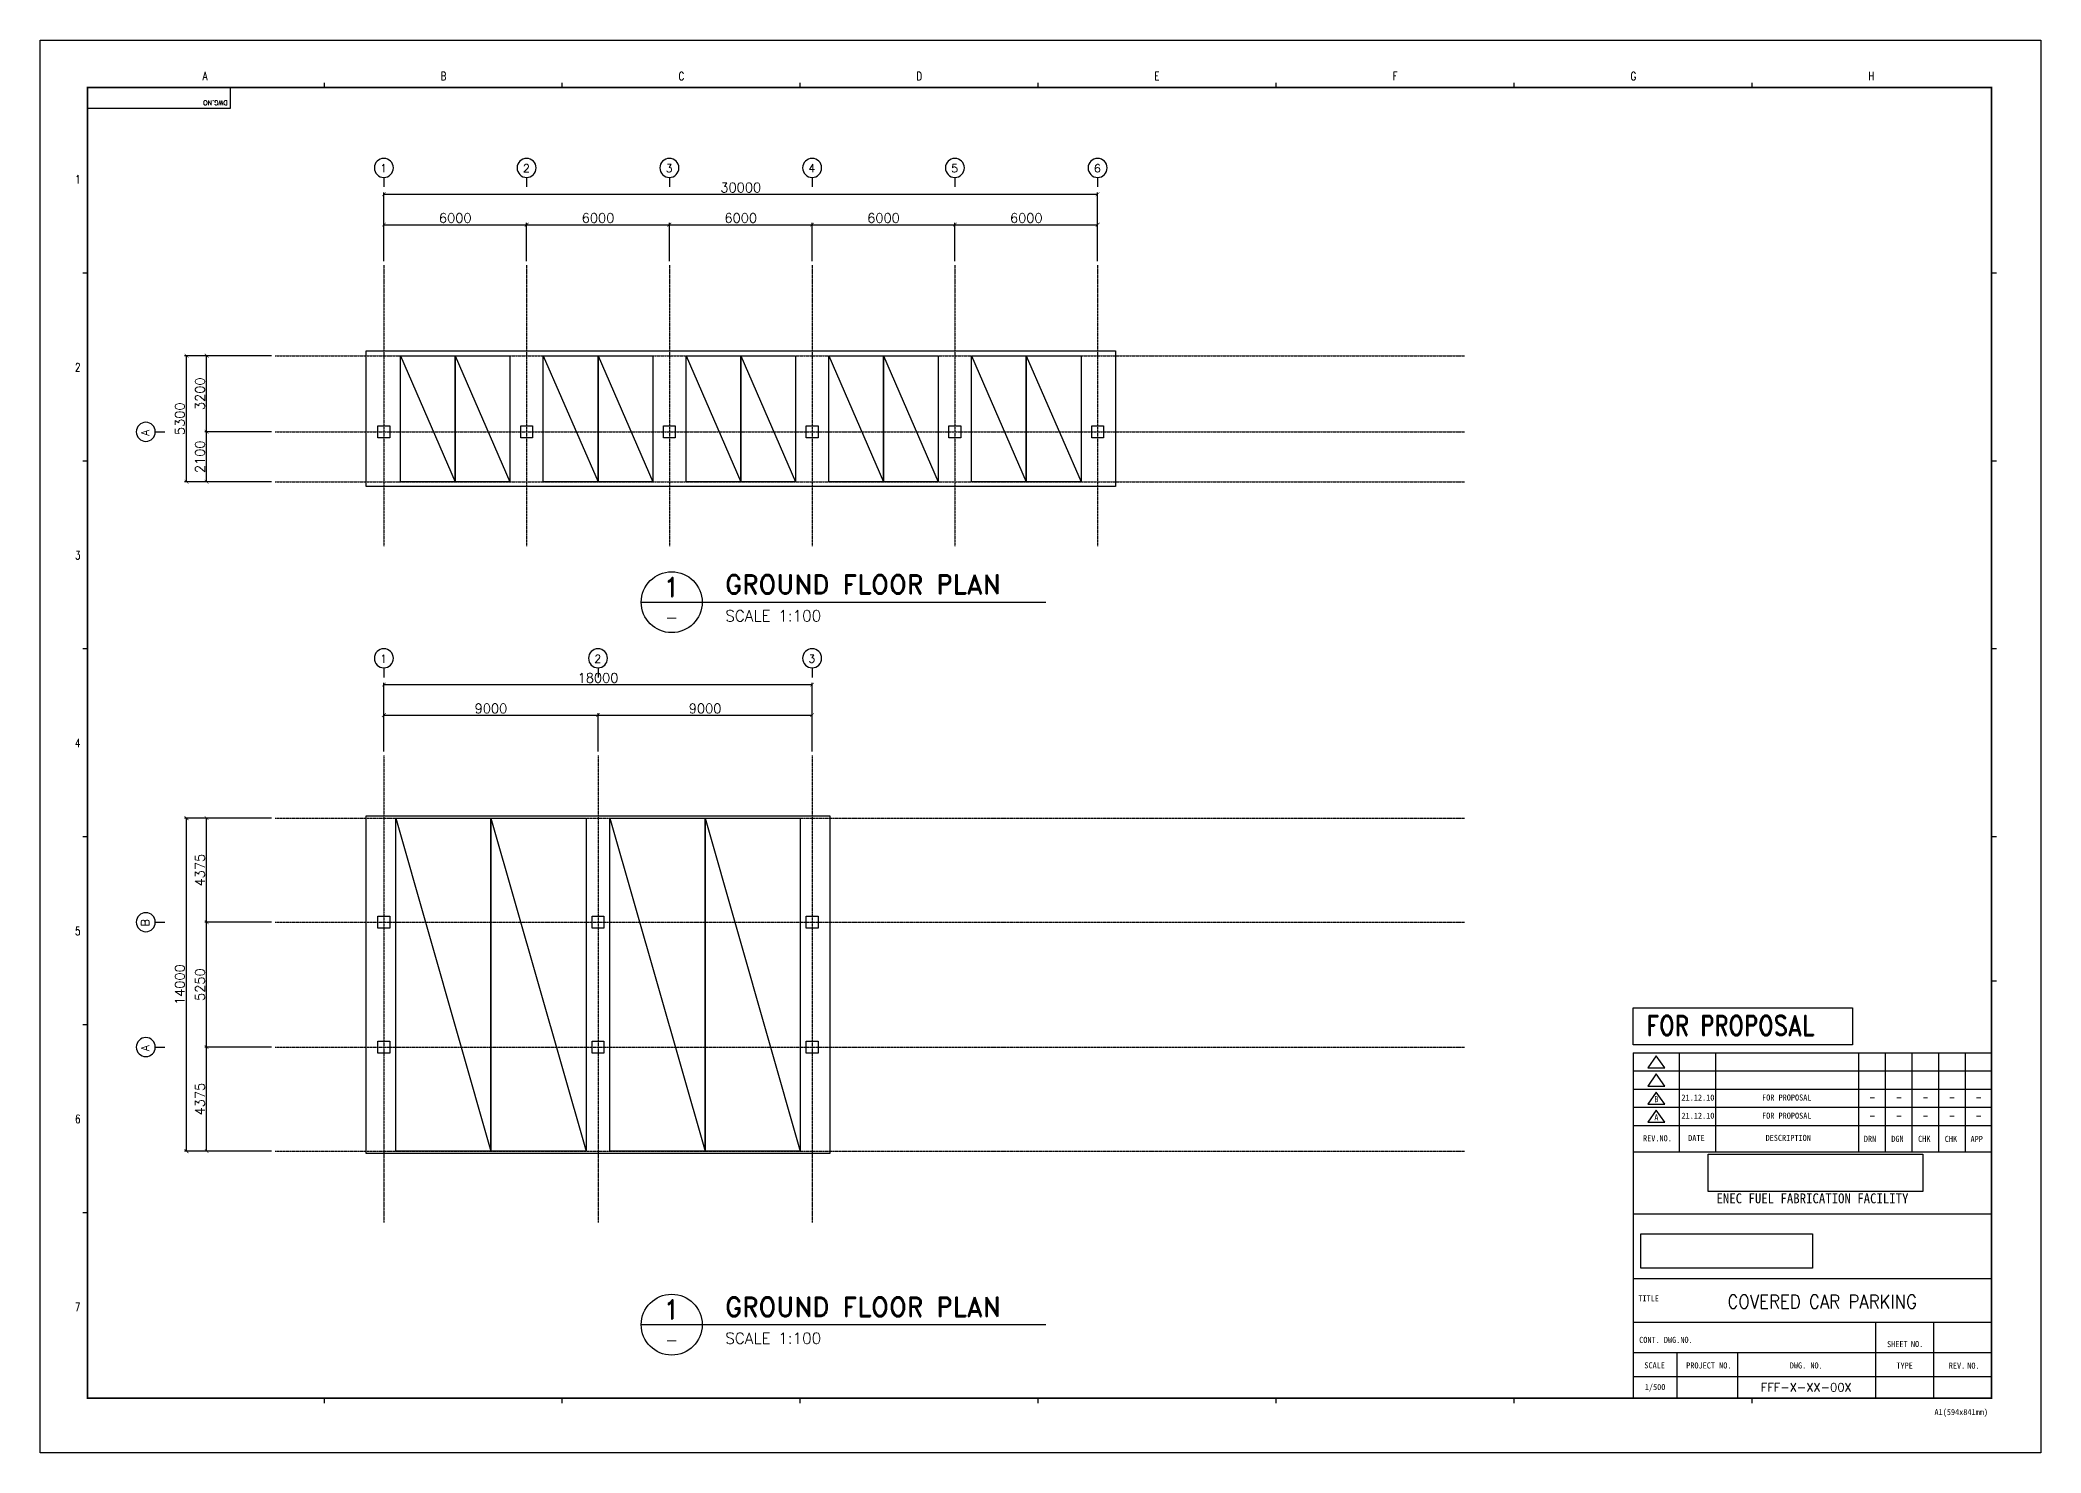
# Model space of a CAD drawing. Header units: millimetres. Extents: x -232466 to 860779, y -177975 to 311634.
# Drawn here: x -232466 to -148366, y -21543 to 37857 of the extents above; entities that cross this region are included whole.
import ezdxf
from ezdxf.enums import TextEntityAlignment as Align

# ---------------------------------------------------------------- set-up
doc = ezdxf.new("R2010")
doc.units = ezdxf.units.MM
doc.header["$XCLIPFRAME"] = 2
doc.linetypes.add('AXES', pattern=[50.8, 31.75, -6.35, 6.35, -6.35])
doc.linetypes.add('CENTER', pattern=[2, 1.25, -0.25, 0.25, -0.25])
doc.layers.add('0 외형선', color=3, linetype='Continuous', lineweight=25)
doc.layers.add('TEXT', color=7, linetype='Continuous', lineweight=15)
for name, color, linetype in [('Center Line', 1, 'CENTER'), ('COL', 2, 'Continuous'), ('dim', 7, 'Continuous'), ('SYM', 7, 'Continuous'), ('TEXT1', 7, 'Continuous'), ('TITLEBOX', 7, 'Continuous'), ('TXT', 2, 'Continuous')]:
    doc.layers.add(name, color=color, linetype=linetype)
doc.styles.add('RD20', font='ROMAND.SHX', dxfattribs={"width": 0.8, "height": 2})
doc.styles.add('RD6', font='ROMAND.shx', dxfattribs={"width": 0.83, "height": 6})
doc.styles.add('ROMAND', font='romand')
doc.styles.add('RomanS', font='romans.shx')
doc.styles.add('TBOX', font='romans.shx')
doc.styles.add('돋움체', font='')
doc.styles.get('돋움체').set_extended_font_data('DotumChe')
doc.dimstyles.new('HYUNDAI', dxfattribs={"dimscale": 120, "dimtxt": 3, "dimasz": 3, "dimexe": 1, "dimexo": 2, "dimgap": 1, "dimtad": 1, "dimdec": 0, "dimdsep": 46, "dimtxsty": 'RomanS', "dimcen": 0, "dimclrd": 256, "dimclre": 256, "dimclrt": 3, "dimadec": 0, "dimazin": 0, "dimtfac": 1, "dimtdec": 0, "dimtix": 1, "dimtmove": 2, "dimatfit": 3, "dimfxl": 1, "dimtvp": 1, "dimtolj": 1, "dimarcsym": 0})
picture_1 = doc.add_image_def('image1', size_in_pixel=(850, 283))
picture_2 = doc.add_image_def('image2.jpg', size_in_pixel=(500, 87))

# ---------------------------------------------------------------- blocks, each defined once
blk = doc.blocks.new('_ArchTick')
at = {"color": 0, "linetype": 'ByBlock', "const_width": 0.15}
blk.add_lwpolyline([(-0.5, -0.5), (0.5, 0.5)], dxfattribs=at)
blk = doc.blocks.new('*D212')
at = {"layer": 'Defpoints', "color": 0}
for p in [(-226308, 24586), (-222583, 24586), (-222583, 19286)]:
    blk.add_point(p, dxfattribs=at)
at = {"layer": 'dim', "lineweight": -2}
for p, q in [((-222743, 24586), (-226388, 24586)), ((-226308, 19286), (-226308, 24586)), ((-222743, 19286), (-226388, 19286))]:
    blk.add_line(p, q, dxfattribs=at)
at = {"layer": 'dim', "lineweight": -2, "xscale": 160, "yscale": 160, "zscale": 160}
for p, rotation in [((-226308, 24586), 90), ((-226308, 19286), 270)]:
    blk.add_blockref('_ArchTick', p, dxfattribs=dict(at, rotation=rotation))
at = {"layer": 'dim', "color": 0, "insert": (-226588, 21936), "char_height": 400, "attachment_point": 5, "rotation": 90, "style": 'RomanS', "bg_fill": 3, "box_fill_scale": 1.1, "bg_fill_color": 257, "bg_fill_transparency": 0}
blk.add_mtext('\\A1;5300', dxfattribs=at)
blk = doc.blocks.new('*D213')
at = {"layer": 'Defpoints', "color": 0}
for p in [(-225463, 24586), (-222583, 24586), (-222583, 21386)]:
    blk.add_point(p, dxfattribs=at)
at = {"layer": 'dim', "lineweight": -2}
for p, q in [((-222743, 24586), (-225543, 24586)), ((-225463, 21386), (-225463, 24586)), ((-222743, 21386), (-225543, 21386))]:
    blk.add_line(p, q, dxfattribs=at)
at = {"layer": 'dim', "lineweight": -2, "xscale": 160, "yscale": 160, "zscale": 160}
for p, rotation in [((-225463, 24586), 90), ((-225463, 21386), 270)]:
    blk.add_blockref('_ArchTick', p, dxfattribs=dict(at, rotation=rotation))
at = {"layer": 'dim', "color": 0, "insert": (-225743, 22986), "char_height": 400, "attachment_point": 5, "rotation": 90, "style": 'RomanS', "bg_fill": 3, "box_fill_scale": 1.1, "bg_fill_color": 257, "bg_fill_transparency": 0}
blk.add_mtext('\\A1;3200', dxfattribs=at)
blk = doc.blocks.new('*D214')
at = {"layer": 'Defpoints', "color": 0}
for p in [(-212014, 30094), (-218014, 28395), (-212014, 28395)]:
    blk.add_point(p, dxfattribs=at)
at = {"layer": 'dim', "lineweight": -2}
for p, q in [((-218014, 28555), (-218014, 30174)), ((-218014, 30094), (-212014, 30094)), ((-212014, 28555), (-212014, 30174))]:
    blk.add_line(p, q, dxfattribs=at)
at = {"layer": 'dim', "lineweight": -2, "xscale": 160, "yscale": 160, "zscale": 160, "rotation": 180}
blk.add_blockref('_ArchTick', (-218014, 30094), dxfattribs=at)
at = {"layer": 'dim', "lineweight": -2, "xscale": 160, "yscale": 160, "zscale": 160}
blk.add_blockref('_ArchTick', (-212014, 30094), dxfattribs=at)
at = {"layer": 'dim', "color": 0, "insert": (-215014, 30374), "char_height": 400, "attachment_point": 5, "style": 'RomanS', "bg_fill": 3, "box_fill_scale": 1.1, "bg_fill_color": 257, "bg_fill_transparency": 0}
blk.add_mtext('\\A1;6000', dxfattribs=at)
blk = doc.blocks.new('주열')
at = {"layer": 'SYM'}
blk.add_line((0, 600), (0, 0), dxfattribs=at)
blk.add_circle((0, 1200), 600, dxfattribs=at)
blk = doc.blocks.new('*D215')
at = {"layer": 'Defpoints', "color": 0}
for p in [(-188014, 31373), (-218014, 28395), (-188014, 28395)]:
    blk.add_point(p, dxfattribs=at)
at = {"layer": 'dim', "lineweight": -2}
for p, q in [((-218014, 28555), (-218014, 31453)), ((-218014, 31373), (-188014, 31373)), ((-188014, 28555), (-188014, 31453))]:
    blk.add_line(p, q, dxfattribs=at)
at = {"layer": 'dim', "lineweight": -2, "xscale": 160, "yscale": 160, "zscale": 160, "rotation": 180}
blk.add_blockref('_ArchTick', (-218014, 31373), dxfattribs=at)
at = {"layer": 'dim', "lineweight": -2, "xscale": 160, "yscale": 160, "zscale": 160}
blk.add_blockref('_ArchTick', (-188014, 31373), dxfattribs=at)
at = {"layer": 'dim', "color": 0, "insert": (-203014, 31653), "char_height": 400, "attachment_point": 5, "style": 'RomanS', "bg_fill": 3, "box_fill_scale": 1.1, "bg_fill_color": 257, "bg_fill_transparency": 0}
blk.add_mtext('\\A1;30000', dxfattribs=at)
blk = doc.blocks.new('*D216')
at = {"layer": 'Defpoints', "color": 0}
for p in [(-222583, 21386), (-222583, 19286)]:
    blk.add_point(p, dxfattribs=at)
at = {"layer": 'dim', "lineweight": -2}
for p, q in [((-222743, 21386), (-225543, 21386)), ((-225463, 19286), (-225463, 21386)), ((-222743, 19286), (-225543, 19286))]:
    blk.add_line(p, q, dxfattribs=at)
at = {"layer": 'dim', "lineweight": -2, "xscale": 160, "yscale": 160, "zscale": 160}
for p, rotation in [((-225463, 21386), 90), ((-225463, 19286), 270)]:
    blk.add_blockref('_ArchTick', p, dxfattribs=dict(at, rotation=rotation))
at = {"layer": 'dim', "color": 0, "insert": (-225743, 20336), "char_height": 400, "attachment_point": 5, "rotation": 90, "style": 'RomanS', "bg_fill": 3, "box_fill_scale": 1.1, "bg_fill_color": 257, "bg_fill_transparency": 0}
blk.add_mtext('\\A1;2100', dxfattribs=at)
at = {"layer": 'Defpoints', "color": 0}
blk.add_point((-225463, 21386), dxfattribs=at)
blk = doc.blocks.new('*D217')
at = {"layer": 'Defpoints', "color": 0}
for p in [(-206014, 30094), (-212014, 28395), (-206014, 28395)]:
    blk.add_point(p, dxfattribs=at)
at = {"layer": 'dim', "lineweight": -2}
for p, q in [((-212014, 28555), (-212014, 30174)), ((-212014, 30094), (-206014, 30094)), ((-206014, 28555), (-206014, 30174))]:
    blk.add_line(p, q, dxfattribs=at)
at = {"layer": 'dim', "lineweight": -2, "xscale": 160, "yscale": 160, "zscale": 160, "rotation": 180}
blk.add_blockref('_ArchTick', (-212014, 30094), dxfattribs=at)
at = {"layer": 'dim', "lineweight": -2, "xscale": 160, "yscale": 160, "zscale": 160}
blk.add_blockref('_ArchTick', (-206014, 30094), dxfattribs=at)
at = {"layer": 'dim', "color": 0, "insert": (-209014, 30374), "char_height": 400, "attachment_point": 5, "style": 'RomanS', "bg_fill": 3, "box_fill_scale": 1.1, "bg_fill_color": 257, "bg_fill_transparency": 0}
blk.add_mtext('\\A1;6000', dxfattribs=at)
blk = doc.blocks.new('*D218')
at = {"layer": 'Defpoints', "color": 0}
for p in [(-200014, 30094), (-206014, 28395), (-200014, 28395)]:
    blk.add_point(p, dxfattribs=at)
at = {"layer": 'dim', "lineweight": -2}
for p, q in [((-206014, 28555), (-206014, 30174)), ((-206014, 30094), (-200014, 30094)), ((-200014, 28555), (-200014, 30174))]:
    blk.add_line(p, q, dxfattribs=at)
at = {"layer": 'dim', "lineweight": -2, "xscale": 160, "yscale": 160, "zscale": 160, "rotation": 180}
blk.add_blockref('_ArchTick', (-206014, 30094), dxfattribs=at)
at = {"layer": 'dim', "lineweight": -2, "xscale": 160, "yscale": 160, "zscale": 160}
blk.add_blockref('_ArchTick', (-200014, 30094), dxfattribs=at)
at = {"layer": 'dim', "color": 0, "insert": (-203014, 30374), "char_height": 400, "attachment_point": 5, "style": 'RomanS', "bg_fill": 3, "box_fill_scale": 1.1, "bg_fill_color": 257, "bg_fill_transparency": 0}
blk.add_mtext('\\A1;6000', dxfattribs=at)
blk = doc.blocks.new('*D219')
at = {"layer": 'Defpoints', "color": 0}
for p in [(-194014, 30094), (-200014, 28395), (-194014, 28395)]:
    blk.add_point(p, dxfattribs=at)
at = {"layer": 'dim', "lineweight": -2}
for p, q in [((-200014, 28555), (-200014, 30174)), ((-200014, 30094), (-194014, 30094)), ((-194014, 28555), (-194014, 30174))]:
    blk.add_line(p, q, dxfattribs=at)
at = {"layer": 'dim', "lineweight": -2, "xscale": 160, "yscale": 160, "zscale": 160, "rotation": 180}
blk.add_blockref('_ArchTick', (-200014, 30094), dxfattribs=at)
at = {"layer": 'dim', "lineweight": -2, "xscale": 160, "yscale": 160, "zscale": 160}
blk.add_blockref('_ArchTick', (-194014, 30094), dxfattribs=at)
at = {"layer": 'dim', "color": 0, "insert": (-197014, 30374), "char_height": 400, "attachment_point": 5, "style": 'RomanS', "bg_fill": 3, "box_fill_scale": 1.1, "bg_fill_color": 257, "bg_fill_transparency": 0}
blk.add_mtext('\\A1;6000', dxfattribs=at)
blk = doc.blocks.new('*D220')
at = {"layer": 'Defpoints', "color": 0}
for p in [(-188014, 30094), (-194014, 28395), (-188014, 28395)]:
    blk.add_point(p, dxfattribs=at)
at = {"layer": 'dim', "lineweight": -2}
for p, q in [((-194014, 28555), (-194014, 30174)), ((-194014, 30094), (-188014, 30094)), ((-188014, 28555), (-188014, 30174))]:
    blk.add_line(p, q, dxfattribs=at)
at = {"layer": 'dim', "lineweight": -2, "xscale": 160, "yscale": 160, "zscale": 160, "rotation": 180}
blk.add_blockref('_ArchTick', (-194014, 30094), dxfattribs=at)
at = {"layer": 'dim', "lineweight": -2, "xscale": 160, "yscale": 160, "zscale": 160}
blk.add_blockref('_ArchTick', (-188014, 30094), dxfattribs=at)
at = {"layer": 'dim', "color": 0, "insert": (-191014, 30374), "char_height": 400, "attachment_point": 5, "style": 'RomanS', "bg_fill": 3, "box_fill_scale": 1.1, "bg_fill_color": 257, "bg_fill_transparency": 0}
blk.add_mtext('\\A1;6000', dxfattribs=at)
blk = doc.blocks.new('*D221')
at = {"layer": 'Defpoints', "color": 0}
for p in [(-226308, 5145), (-222583, 5145), (-222583, -8855)]:
    blk.add_point(p, dxfattribs=at)
at = {"layer": 'dim', "lineweight": -2}
for p, q in [((-222743, 5145), (-226388, 5145)), ((-226308, -8855), (-226308, 5145)), ((-222743, -8855), (-226388, -8855))]:
    blk.add_line(p, q, dxfattribs=at)
at = {"layer": 'dim', "lineweight": -2, "xscale": 160, "yscale": 160, "zscale": 160}
for p, rotation in [((-226308, 5145), 90), ((-226308, -8855), 270)]:
    blk.add_blockref('_ArchTick', p, dxfattribs=dict(at, rotation=rotation))
at = {"layer": 'dim', "color": 0, "insert": (-226588, -1855), "char_height": 400, "attachment_point": 5, "rotation": 90, "style": 'RomanS', "bg_fill": 3, "box_fill_scale": 1.1, "bg_fill_color": 257, "bg_fill_transparency": 0}
blk.add_mtext('\\A1;14000', dxfattribs=at)
blk = doc.blocks.new('*D222')
at = {"layer": 'Defpoints', "color": 0}
for p in [(-225463, 5145), (-222583, 5145), (-222583, 770)]:
    blk.add_point(p, dxfattribs=at)
at = {"layer": 'dim', "lineweight": -2}
for p, q in [((-222743, 5145), (-225543, 5145)), ((-225463, 770), (-225463, 5145)), ((-222743, 770), (-225543, 770))]:
    blk.add_line(p, q, dxfattribs=at)
at = {"layer": 'dim', "lineweight": -2, "xscale": 160, "yscale": 160, "zscale": 160}
for p, rotation in [((-225463, 5145), 90), ((-225463, 770), 270)]:
    blk.add_blockref('_ArchTick', p, dxfattribs=dict(at, rotation=rotation))
at = {"layer": 'dim', "color": 0, "insert": (-225743, 2958), "char_height": 400, "attachment_point": 5, "rotation": 90, "style": 'RomanS', "bg_fill": 3, "box_fill_scale": 1.1, "bg_fill_color": 257, "bg_fill_transparency": 0}
blk.add_mtext('\\A1;4375', dxfattribs=at)
blk = doc.blocks.new('*D223')
at = {"layer": 'Defpoints', "color": 0}
for p in [(-209014, 9478), (-218014, 7780), (-209014, 7780)]:
    blk.add_point(p, dxfattribs=at)
at = {"layer": 'dim', "lineweight": -2}
for p, q in [((-218014, 7940), (-218014, 9558)), ((-218014, 9478), (-209014, 9478)), ((-209014, 7940), (-209014, 9558))]:
    blk.add_line(p, q, dxfattribs=at)
at = {"layer": 'dim', "lineweight": -2, "xscale": 160, "yscale": 160, "zscale": 160, "rotation": 180}
blk.add_blockref('_ArchTick', (-218014, 9478), dxfattribs=at)
at = {"layer": 'dim', "lineweight": -2, "xscale": 160, "yscale": 160, "zscale": 160}
blk.add_blockref('_ArchTick', (-209014, 9478), dxfattribs=at)
at = {"layer": 'dim', "color": 0, "insert": (-213514, 9758), "char_height": 400, "attachment_point": 5, "style": 'RomanS', "bg_fill": 3, "box_fill_scale": 1.1, "bg_fill_color": 257, "bg_fill_transparency": 0}
blk.add_mtext('\\A1;9000', dxfattribs=at)
blk = doc.blocks.new('*D224')
at = {"layer": 'Defpoints', "color": 0}
for p in [(-200014, 10758), (-218014, 7780), (-200014, 7780)]:
    blk.add_point(p, dxfattribs=at)
at = {"layer": 'dim', "lineweight": -2}
for p, q in [((-218014, 7940), (-218014, 10838)), ((-218014, 10758), (-200014, 10758)), ((-200014, 7940), (-200014, 10838))]:
    blk.add_line(p, q, dxfattribs=at)
at = {"layer": 'dim', "lineweight": -2, "xscale": 160, "yscale": 160, "zscale": 160, "rotation": 180}
blk.add_blockref('_ArchTick', (-218014, 10758), dxfattribs=at)
at = {"layer": 'dim', "lineweight": -2, "xscale": 160, "yscale": 160, "zscale": 160}
blk.add_blockref('_ArchTick', (-200014, 10758), dxfattribs=at)
at = {"layer": 'dim', "color": 0, "insert": (-209014, 11038), "char_height": 400, "attachment_point": 5, "style": 'RomanS', "bg_fill": 3, "box_fill_scale": 1.1, "bg_fill_color": 257, "bg_fill_transparency": 0}
blk.add_mtext('\\A1;18000', dxfattribs=at)
blk = doc.blocks.new('*D225')
at = {"layer": 'Defpoints', "color": 0}
for p in [(-225463, 770), (-222583, 770), (-222583, -4480)]:
    blk.add_point(p, dxfattribs=at)
at = {"layer": 'dim', "lineweight": -2}
for p, q in [((-222743, 770), (-225543, 770)), ((-225463, -4480), (-225463, 770)), ((-222743, -4480), (-225543, -4480))]:
    blk.add_line(p, q, dxfattribs=at)
at = {"layer": 'dim', "lineweight": -2, "xscale": 160, "yscale": 160, "zscale": 160}
for p, rotation in [((-225463, 770), 90), ((-225463, -4480), 270)]:
    blk.add_blockref('_ArchTick', p, dxfattribs=dict(at, rotation=rotation))
at = {"layer": 'dim', "color": 0, "insert": (-225743, -1855), "char_height": 400, "attachment_point": 5, "rotation": 90, "style": 'RomanS', "bg_fill": 3, "box_fill_scale": 1.1, "bg_fill_color": 257, "bg_fill_transparency": 0}
blk.add_mtext('\\A1;5250', dxfattribs=at)
blk = doc.blocks.new('*D226')
at = {"layer": 'Defpoints', "color": 0}
for p in [(-200014, 9478), (-209014, 7780), (-200014, 7780)]:
    blk.add_point(p, dxfattribs=at)
at = {"layer": 'dim', "lineweight": -2}
for p, q in [((-209014, 7940), (-209014, 9558)), ((-209014, 9478), (-200014, 9478)), ((-200014, 7940), (-200014, 9558))]:
    blk.add_line(p, q, dxfattribs=at)
at = {"layer": 'dim', "lineweight": -2, "xscale": 160, "yscale": 160, "zscale": 160, "rotation": 180}
blk.add_blockref('_ArchTick', (-209014, 9478), dxfattribs=at)
at = {"layer": 'dim', "lineweight": -2, "xscale": 160, "yscale": 160, "zscale": 160}
blk.add_blockref('_ArchTick', (-200014, 9478), dxfattribs=at)
at = {"layer": 'dim', "color": 0, "insert": (-204514, 9758), "char_height": 400, "attachment_point": 5, "style": 'RomanS', "bg_fill": 3, "box_fill_scale": 1.1, "bg_fill_color": 257, "bg_fill_transparency": 0}
blk.add_mtext('\\A1;9000', dxfattribs=at)
blk = doc.blocks.new('*D227')
at = {"layer": 'Defpoints', "color": 0}
for p in [(-225463, -4480), (-222583, -4480), (-222583, -8855)]:
    blk.add_point(p, dxfattribs=at)
at = {"layer": 'dim', "lineweight": -2}
for p, q in [((-222743, -4480), (-225543, -4480)), ((-225463, -8855), (-225463, -4480)), ((-222743, -8855), (-225543, -8855))]:
    blk.add_line(p, q, dxfattribs=at)
at = {"layer": 'dim', "lineweight": -2, "xscale": 160, "yscale": 160, "zscale": 160}
for p, rotation in [((-225463, -4480), 90), ((-225463, -8855), 270)]:
    blk.add_blockref('_ArchTick', p, dxfattribs=dict(at, rotation=rotation))
at = {"layer": 'dim', "color": 0, "insert": (-225743, -6667), "char_height": 400, "attachment_point": 5, "rotation": 90, "style": 'RomanS', "bg_fill": 3, "box_fill_scale": 1.1, "bg_fill_color": 257, "bg_fill_transparency": 0}
blk.add_mtext('\\A1;4375', dxfattribs=at)

msp = doc.modelspace()

# ---------------------------------------------------------------- linework, layer by layer
for p, q in [((-217314.2, 24585.6), (-215013.8, 19285.6)), ((-215013.8, 24585.6), (-212713.4, 19285.6)), ((-211314.2, 24585.6), (-209013.8, 19285.6)), ((-209013.8, 24585.6), (-206713.4, 19285.6)), ((-205314.2, 24585.6), (-203013.8, 19285.6)), ((-203013.8, 24585.6), (-200713.4, 19285.6)), ((-199314.2, 24585.6), (-197013.8, 19285.6)), ((-197013.8, 24585.6), (-194713.4, 19285.6)), ((-193314.2, 24585.6), (-191013.8, 19285.6)), ((-191013.8, 24585.6), (-188713.4, 19285.6)), ((-217514.5, 5145.1), (-213514.5, -8854.9)), ((-213514.5, 5145.1), (-209514.6, -8854.9)), ((-208514.5, 5145.1), (-204514.5, -8854.9)), ((-204514.5, 5145.1), (-200514.6, -8854.9)), ((-150440.4, -18333.8), (-150440.4, -19249.6))]:
    msp.add_line(p, q)
for points in [[(-217314.5, 24585.6), (-215013.8, 24585.6), (-215013.8, 19285.6), (-217314.5, 19285.6)], [(-215014.5, 24585.6), (-212713.4, 24585.6), (-212713.4, 19285.6), (-215014.5, 19285.6)], [(-211314.5, 24585.6), (-209013.8, 24585.6), (-209013.8, 19285.6), (-211314.5, 19285.6)], [(-209014.5, 24585.6), (-206713.4, 24585.6), (-206713.4, 19285.6), (-209014.5, 19285.6)], [(-205314.5, 24585.6), (-203013.8, 24585.6), (-203013.8, 19285.6), (-205314.5, 19285.6)], [(-203014.5, 24585.6), (-200713.4, 24585.6), (-200713.4, 19285.6), (-203014.5, 19285.6)], [(-199314.5, 24585.6), (-197013.8, 24585.6), (-197013.8, 19285.6), (-199314.5, 19285.6)], [(-197014.5, 24585.6), (-194713.4, 24585.6), (-194713.4, 19285.6), (-197014.5, 19285.6)], [(-193314.5, 24585.6), (-191013.8, 24585.6), (-191013.8, 19285.6), (-193314.5, 19285.6)], [(-191014.5, 24585.6), (-188713.4, 24585.6), (-188713.4, 19285.6), (-191014.5, 19285.6)], [(-217514.5, 5145.1), (-213514.5, 5145.1), (-213514.5, -8854.9), (-217514.5, -8854.9)], [(-213514.5, 5145.1), (-209514.5, 5145.1), (-209514.5, -8854.9), (-213514.5, -8854.9)], [(-208514.5, 5145.1), (-204514.5, 5145.1), (-204514.5, -8854.9), (-208514.5, -8854.9)], [(-204514.5, 5145.1), (-200514.5, 5145.1), (-200514.5, -8854.9), (-204514.5, -8854.9)]]:
    msp.add_lwpolyline(points, close=True)
for points in [[(-207196.6, 14223.4), (-190196.6, 14223.4)], [(-207196.6, -16148.4), (-190196.6, -16148.4)]]:
    msp.add_lwpolyline(points)
for centre in [(-205916.6, 14223.4), (-205916.6, -16148.4)]:
    msp.add_circle(centre, 1280)
at = {"layer": '0 외형선', "linetype": 'Continuous'}
for points in [[(-218764.5, 24785.6), (-187264.5, 24785.6), (-187264.5, 19085.6), (-218764.5, 19085.6)], [(-218763.3, 5245.1), (-199264.5, 5245.1), (-199264.5, -8954.9), (-218763.3, -8954.9)]]:
    msp.add_lwpolyline(points, close=True, dxfattribs=at)
at = {"layer": 'Center Line', "linetype": 'AXES'}
for p, q in [((-218014.5, 28395.3), (-218014.5, 16585.6)), ((-218014.5, 7779.8), (-218014.5, -11854.9))]:
    msp.add_line(p, q, dxfattribs=at)
at = {"layer": 'COL'}
for points in [[(-218264.5, 21135.6), (-218264.5, 21635.6), (-217764.5, 21635.6), (-217764.5, 21135.6)], [(-212264.5, 21135.6), (-212264.5, 21635.6), (-211764.5, 21635.6), (-211764.5, 21135.6)], [(-206264.5, 21135.6), (-206264.5, 21635.6), (-205764.5, 21635.6), (-205764.5, 21135.6)], [(-200264.5, 21135.6), (-200264.5, 21635.6), (-199764.5, 21635.6), (-199764.5, 21135.6)], [(-194264.5, 21135.6), (-194264.5, 21635.6), (-193764.5, 21635.6), (-193764.5, 21135.6)], [(-188264.5, 21135.6), (-188264.5, 21635.6), (-187764.5, 21635.6), (-187764.5, 21135.6)], [(-218264.5, 520.1), (-218264.5, 1020.1), (-217764.5, 1020.1), (-217764.5, 520.1)], [(-209264.5, 520.1), (-209264.5, 1020.1), (-208764.5, 1020.1), (-208764.5, 520.1)], [(-200264.5, 520.1), (-200264.5, 1020.1), (-199764.5, 1020.1), (-199764.5, 520.1)], [(-218264.5, -4729.9), (-218264.5, -4229.9), (-217764.5, -4229.9), (-217764.5, -4729.9)], [(-209264.5, -4729.9), (-209264.5, -4229.9), (-208764.5, -4229.9), (-208764.5, -4729.9)], [(-200264.5, -4729.9), (-200264.5, -4229.9), (-199764.5, -4229.9), (-199764.5, -4729.9)]]:
    msp.add_lwpolyline(points, close=True, dxfattribs=at)
at = {"layer": 'TITLEBOX', "color": 4, "linetype": 'Continuous'}
for p, q in [((-220516.4, 35857), (-220516.4, 36057)), ((-220516.4, 35857), (-220516.4, 36057)), ((-210516.4, 35857), (-210516.4, 36057)), ((-210516.4, 35857), (-210516.4, 36057)), ((-200516.4, 35857), (-200516.4, 36057)), ((-200516.4, 35857), (-200516.4, 36057)), ((-190516.4, 35857), (-190516.4, 36057)), ((-190516.4, 35857), (-190516.4, 36057)), ((-180516.4, 35857), (-180516.4, 36057)), ((-180516.4, 35857), (-180516.4, 36057)), ((-170502.8, 35857), (-170502.8, 36057)), ((-170502.8, 35857), (-170502.8, 36057)), ((-160502.8, 35857), (-160502.8, 36057)), ((-160502.8, 35857), (-160502.8, 36057)), ((-230466.4, 28057), (-230666.4, 28057)), ((-150240.4, 28057), (-150440.4, 28057)), ((-230466.4, 20157), (-230666.4, 20157)), ((-150240.4, 20157), (-150440.4, 20157)), ((-230466.4, 12257), (-230666.4, 12257)), ((-150240.4, 12257), (-150440.4, 12257)), ((-230466.4, 4357), (-230666.4, 4357)), ((-150240.4, 4357), (-150440.4, 4357)), ((-150240.4, -1705.7), (-150440.4, -1705.7)), ((-230466.4, -3543), (-230666.4, -3543)), ((-230466.4, -11443), (-230666.4, -11443)), ((-220516.4, -19443.2), (-220516.4, -19243.2)), ((-220516.4, -19443.2), (-220516.4, -19243.2)), ((-210516.4, -19443.2), (-210516.4, -19243.2)), ((-210516.4, -19443.2), (-210516.4, -19243.2)), ((-200516.4, -19443.2), (-200516.4, -19243.2)), ((-200516.4, -19443.2), (-200516.4, -19243.2)), ((-190516.4, -19443.2), (-190516.4, -19243.2)), ((-190516.4, -19443.2), (-190516.4, -19243.2)), ((-180516.4, -19443.2), (-180516.4, -19243.2)), ((-180516.4, -19443.2), (-180516.4, -19243.2)), ((-170502.8, -19443.2), (-170502.8, -19243.2)), ((-170502.8, -19443.2), (-170502.8, -19243.2)), ((-160502.8, -19443.2), (-160502.8, -19243.2))]:
    msp.add_line(p, q, dxfattribs=at)
at = {"layer": 'TITLEBOX', "color": 30, "linetype": 'Continuous'}
for p, q in [((-165500.7, -2827.8), (-156289.3, -2827.8)), ((-165500.7, -4390.5), (-165500.7, -2827.8)), ((-156289.3, -2827.8), (-156289.3, -4390.5)), ((-156289.3, -4390.5), (-165500.7, -4390.5)), ((-160502.8, -19443.2), (-160502.8, -19243.2))]:
    msp.add_line(p, q, dxfattribs=at)
at = {"layer": 'TITLEBOX'}
for p, q in [((-165500.7, -4716.3), (-150440.4, -4716.3)), ((-165500.7, -4716.3), (-165500.7, -19249.6)), ((-165500.7, -4716.3), (-150440.4, -4716.3)), ((-165500.7, -4716.3), (-165500.7, -19249.6)), ((-164534, -4843.5), (-164890.1, -5352.3)), ((-164534, -4843.5), (-164890.1, -5352.3)), ((-164177.8, -5352.3), (-164534, -4843.5)), ((-164177.8, -5352.3), (-164534, -4843.5)), ((-163567.3, -4716.3), (-163567.3, -8888.4)), ((-163567.3, -4716.3), (-163567.3, -8888.4)), ((-162040.9, -4716.3), (-162040.9, -8888.4)), ((-162040.9, -4716.3), (-162040.9, -8888.4)), ((-156032.7, -4720), (-156032.7, -8888.4)), ((-156032.7, -4720), (-156032.7, -8888.4)), ((-154914.3, -4720), (-154914.3, -8888.4)), ((-154914.3, -4720), (-154914.3, -8888.4)), ((-153795.8, -4720), (-153795.8, -8888.4)), ((-153795.8, -4720), (-153795.8, -8888.4)), ((-152677.3, -4720), (-152677.3, -8888.4)), ((-152677.3, -4720), (-152677.3, -8888.4)), ((-151558.9, -4720), (-151558.9, -8888.4)), ((-151558.9, -4720), (-151558.9, -8888.4)), ((-165500.7, -5479.5), (-150440.4, -5479.5)), ((-165500.7, -5479.5), (-150440.4, -5479.5)), ((-164890.1, -5352.3), (-164177.8, -5352.3)), ((-164890.1, -5352.3), (-164177.8, -5352.3)), ((-164534, -5606.7), (-164890.1, -6115.5)), ((-164534, -5606.7), (-164890.1, -6115.5)), ((-164177.8, -6115.5), (-164534, -5606.7)), ((-164177.8, -6115.5), (-164534, -5606.7)), ((-165500.7, -6242.7), (-150440.4, -6242.7)), ((-165500.7, -6242.7), (-150440.4, -6242.7)), ((-164890.1, -6115.5), (-164177.8, -6115.5)), ((-164890.1, -6115.5), (-164177.8, -6115.5)), ((-164534, -6369.9), (-164890.1, -6878.7)), ((-164534, -6369.9), (-164890.1, -6878.7)), ((-164177.8, -6878.7), (-164534, -6369.9)), ((-164177.8, -6878.7), (-164534, -6369.9)), ((-165500.7, -7005.9), (-150440.4, -7005.9)), ((-165500.7, -7005.9), (-150440.4, -7005.9)), ((-164890.1, -6878.7), (-164177.8, -6878.7)), ((-164890.1, -6878.7), (-164177.8, -6878.7)), ((-164534, -7133.1), (-164890.1, -7641.9)), ((-164534, -7133.1), (-164890.1, -7641.9)), ((-164177.8, -7641.9), (-164534, -7133.1)), ((-164177.8, -7641.9), (-164534, -7133.1)), ((-165500.7, -7769.1), (-150440.4, -7769.1)), ((-165500.7, -7769.1), (-150440.4, -7769.1)), ((-164890.1, -7641.9), (-164177.8, -7641.9)), ((-164890.1, -7641.9), (-164177.8, -7641.9)), ((-165500.7, -8888.4), (-150440.4, -8888.4)), ((-165500.7, -8888.4), (-150440.4, -8888.4)), ((-165500.7, -11487.5), (-150440.4, -11487.5)), ((-165500.7, -11487.5), (-150440.4, -11487.5)), ((-165500.7, -14212.6), (-150440.4, -14212.6)), ((-165500.7, -14212.6), (-150440.4, -14212.6)), ((-165500.7, -16044.2), (-150440.4, -16044.2)), ((-165500.7, -16044.2), (-150440.4, -16044.2)), ((-155324.8, -16044.2), (-155324.8, -19249.6)), ((-155324.8, -16044.2), (-155324.8, -19249.6)), ((-152882.6, -16044.2), (-152882.6, -19249.6)), ((-152882.6, -16044.2), (-152882.6, -19249.6)), ((-165500.7, -17316.2), (-150440.4, -17316.2)), ((-165500.7, -17316.2), (-150440.4, -17316.2)), ((-163669, -17316.2), (-163669, -19249.6)), ((-163669, -17316.2), (-163669, -19249.6)), ((-161125.1, -17316.2), (-161125.1, -19249.6)), ((-161125.1, -17316.2), (-161125.1, -19249.6)), ((-165500.7, -18333.8), (-150440.4, -18333.8)), ((-165500.7, -18333.8), (-150440.4, -18333.8))]:
    msp.add_line(p, q, dxfattribs=at)
at = {"layer": 'TITLEBOX', "color": 30}
msp.add_line((-150440.4, -19249.6), (-150440.4, -19234.5), dxfattribs=at)
at = {"layer": 'TITLEBOX', "color": 7}
msp.add_lwpolyline([(-232466.4, 37857), (-148366.4, 37857), (-148366.4, -21543), (-232466.4, -21543)], close=True, dxfattribs=at)
at = {"layer": 'TITLEBOX', "color": 4, "const_width": 70}
msp.add_lwpolyline([(-230466.4, 35857), (-150440.4, 35857), (-150440.4, -19234.5), (-230466.4, -19234.5)], close=True, dxfattribs=at)
at = {"layer": 'TITLEBOX'}
msp.add_lwpolyline([(-230466.4, 34991.1), (-224466.4, 34991.1), (-224466.4, 35857)], dxfattribs=at)

# ---------------------------------------------------------------- block references
at = {"layer": 'SYM', "xscale": -0.6666666666666666, "yscale": 0.6666666666666666, "zscale": 0.6666666666666666, "rotation": 359.9999999999999}
for p in [(-218014.5, 31680), (-218014.5, 11064.5)]:
    msp.add_blockref('주열', p, dxfattribs=at)

# ---------------------------------------------------------------- texts
at = {"layer": 'SYM', "style": 'ROMAND'}
for p in [(-218170.1, 32295.8), (-218170.1, 11680.3)]:
    msp.add_text('1', height=336.4, dxfattribs=at).set_placement(p)
for s, p in [('A', (-227876.6, 21209.7)), ('B', (-227876.6, 594.2)), ('A', (-227876.6, -4655.8))]:
    msp.add_text(s, height=336.4, rotation=90, dxfattribs=at).set_placement(p)
at = {"layer": 'TEXT', "color": 7, "style": '돋움체'}
for s, height, p in [('B', 254.4, (-164530.6, -6669.4)), ('21.12.10', 254.4, (-162785.4, -6600)), ('FOR PROPOSAL', 254.396, (-159051, -6600)), ('A', 254.4, (-164530.6, -7432.6)), ('21.12.10', 254.4, (-162785.4, -7363.2)), ('FOR PROPOSAL', 254.396, (-159051, -7363.2))]:
    msp.add_text(s, height=height, dxfattribs=at).set_placement(p, align=Align.MIDDLE_CENTER)
msp.add_text('1/500', height=254.4, dxfattribs=at).set_placement((-164584.8, -18791.7), align=Align.MIDDLE)
at = {"layer": 'TEXT1', "color": 3, "style": 'ROMAND'}
for p in [(-205916.6, 14863.4), (-205916.6, -15508.4)]:
    msp.add_text('1', height=800, dxfattribs=at).set_placement(p, align=Align.MIDDLE_CENTER)
for s, height, p in [('GROUND FLOOR PLAN', 800, (-203676.6, 14573.2)), ('SCALE 1:100', 468, (-203665.2, 13417.6)), ('GROUND FLOOR PLAN', 800, (-203676.6, -15798.6)), ('SCALE 1:100', 468, (-203665.2, -16954.2))]:
    msp.add_text(s, height=height, dxfattribs=at).set_placement(p)
at = {"layer": 'TEXT1', "style": 'RomanS'}
for p in [(-205916.6, 13583.4), (-205916.6, -16788.4)]:
    msp.add_text('-', height=480, dxfattribs=at).set_placement(p, align=Align.MIDDLE_CENTER)
at = {"layer": 'TITLEBOX', "color": 4, "linetype": 'Continuous', "style": 'TBOX', "width": 0.75}
for s, p in [('A', (-225629.4, 36163.5)), ('B', (-215629.4, 36163.5)), ('C', (-205629.4, 36163.5)), ('D', (-195629.4, 36163.5)), ('E', (-185629.4, 36163.5)), ('F', (-175615.7, 36163.5)), ('G', (-165615.7, 36163.5)), ('H', (-155615.7, 36163.5)), ('1', (-230992.3, 31823.8)), ('2', (-230992.3, 23923.8)), ('3', (-230992.3, 16023.8)), ('4', (-230992.3, 8123.8)), ('5', (-230992.3, 223.8)), ('6', (-230992.3, -7676.2)), ('7', (-230992.3, -15576.2))]:
    msp.add_text(s, height=350, dxfattribs=at).set_placement(p)
at = {"layer": 'TITLEBOX', "style": 'ROMAND'}
msp.add_text('DWG.NO', height=200, rotation=180, dxfattribs=at).set_placement((-224581.9, 35316.8))
at = {"layer": 'TITLEBOX', "style": '돋움체'}
for s, height, p in [('REV.NO.', 254.4, (-165092.5, -8439.8)), ('REV.NO.', 254.4, (-165092.5, -8439.8)), ('DATE', 254.4, (-163194.3, -8429.6)), ('DATE', 254.4, (-163194.3, -8429.6)), ('DESCRIPTION', 254.396, (-159941.7, -8422.9)), ('DESCRIPTION', 254.396, (-159941.7, -8422.9)), ('DRN', 254.4, (-155811.4, -8462.8)), ('DRN', 254.4, (-155811.4, -8462.8)), ('DGN', 254.4, (-154657.6, -8462.8)), ('DGN', 254.4, (-154657.6, -8462.8)), ('CHK', 254.4, (-153531, -8462.8)), ('CHK', 254.4, (-153531, -8462.8)), ('CHK', 254.4, (-152410.6, -8465.6)), ('CHK', 254.4, (-152410.6, -8465.6)), ('APP', 254.4, (-151327, -8470.8)), ('APP', 254.4, (-151327, -8470.8)), ('TITLE', 254.4, (-165289.6, -15169.7)), ('TITLE', 254.4, (-165289.6, -15169.7)), ('CONT. DWG.NO.', 254.396, (-165255, -16914.4)), ('CONT. DWG.NO.', 254.396, (-165255, -16914.4)), ('SHEET', 254.4, (-154836.1, -17093.9)), ('SHEET', 254.4, (-154836.1, -17093.9)), ('NO.', 254.4, (-153833.6, -17090.1)), ('NO.', 254.4, (-153833.6, -17090.1)), ('SCALE', 254.4, (-165037.5, -17983.4)), ('SCALE', 254.4, (-165037.5, -17983.4)), ('PROJECT NO.', 254.396, (-163278.3, -17991)), ('PROJECT NO.', 254.396, (-163278.3, -17991)), ('DWG. NO.', 254.4, (-158924.5, -17991)), ('DWG. NO.', 254.4, (-158924.5, -17991)), ('TYPE', 254.4, (-154442.9, -17993.6)), ('TYPE', 254.4, (-154442.9, -17993.6)), ('REV.', 254.4, (-152241.5, -17996.3)), ('REV.', 254.4, (-152241.5, -17996.3)), ('NO.', 254.4, (-151465.1, -18001)), ('NO.', 254.4, (-151465.1, -18001))]:
    msp.add_text(s, height=height, dxfattribs=at).set_placement(p)
at = {"layer": 'TITLEBOX', "color": 3, "style": '돋움체'}
msp.add_text('ENEC FUEL FABRICATION FACILITY', height=416.189, dxfattribs=at).set_placement((-157970.6, -10837.7), align=Align.MIDDLE)
at = {"layer": 'TITLEBOX', "color": 0, "style": '돋움체'}
msp.add_text('A1(594x841mm)', height=254.396, dxfattribs=at).set_placement((-152842.8, -19950))
at = {"layer": 'TXT', "color": 30, "linetype": 'Continuous', "style": 'RD6', "width": 0.83}
msp.add_text('FOR PROPOSAL', height=835.501, dxfattribs=at).set_placement((-164950, -3987.5))
at = {"layer": 'TXT', "color": 7, "style": 'RD20', "width": 0.83}
for p in [(-155457.5, -6739.5), (-154339.1, -6739.5), (-153220.6, -6739.5), (-152102.1, -6739.5), (-150983.7, -6739.5), (-155457.5, -7502.7), (-154339.1, -7502.7), (-153220.6, -7502.7), (-152102.1, -7502.7), (-150983.7, -7502.7)]:
    msp.add_text('-', height=282.8, dxfattribs=at).set_placement(p, align=Align.CENTER)
at = {"layer": 'TXT', "color": 7, "style": 'ROMAND', "width": 0.9}
msp.add_text('COVERED CAR PARKING', height=565.517, dxfattribs=at).set_placement((-157561, -15180.9), align=Align.MIDDLE)
at = {"layer": 'TXT', "color": 7, "style": 'RD20'}
msp.add_text('FFF-X-XX-00X', height=353.448, dxfattribs=at).set_placement((-158231.8, -18962.1), align=Align.CENTER)

# ---------------------------------------------------------------- pictures from other files: only their frames are drawn
image = msp.add_image(picture_2, insert=(-162352.3, -10543.6), size_in_units=(9015.9, 1568.8))
image.dxf.flags = 7
image = msp.add_image(picture_1, insert=(-165325.5, -14403.3), size_in_units=(7427.9, 2473.1))
image.set_boundary_path([(15.17, 45.797), (840.684, 210.9)])

# ---------------------------------------------------------------- next in the draw order: dimensions: what is measured, and where the dimension line sits
at = {"layer": 'dim'}
for base, p1, p2, picture, middle in [((-212014.5, 30093.6), (-218014.5, 28395.3), (-212014.5, 28395.3), '*D214', (-215014.5, 30373.6)), ((-209014.5, 9478.1), (-218014.5, 7779.8), (-209014.5, 7779.8), '*D223', (-213514.5, 9758.1))]:
    dim = msp.add_linear_dim(base=base, p1=p1, p2=p2, dimstyle='HYUNDAI', override={"dimscale": 80, "dimtxt": 5, "dimasz": 2, "dimpost": '\\X', "dimblk1": 'ArchTick', "dimblk2": 'ArchTick', "dimsah": 1, "dimclrt": 0, "dimtfill": 1}, dxfattribs=at)
    dim.commit()
    dim.dimension.update_dxf_attribs({"geometry": picture, "text_midpoint": middle})
for base, p1, p2, picture, middle in [((-226307.8, 24585.6), (-222583, 19285.6), (-222583, 24585.6), '*D212', (-226587.8, 21935.6)), ((-226307.8, 5145.1), (-222583, -8854.9), (-222583, 5145.1), '*D221', (-226587.8, -1854.9))]:
    dim = msp.add_linear_dim(base=base, p1=p1, p2=p2, angle=90, dimstyle='HYUNDAI', override={"dimscale": 80, "dimtxt": 5, "dimasz": 2, "dimpost": '\\X', "dimblk1": 'ArchTick', "dimblk2": 'ArchTick', "dimsah": 1, "dimclrt": 0, "dimtfill": 1}, dxfattribs=at)
    dim.commit()
    dim.dimension.update_dxf_attribs({"geometry": picture, "text_midpoint": middle})

# ---------------------------------------------------------------- next in the draw order: linework, layer by layer
at = {"layer": 'Center Line', "linetype": 'AXES'}
msp.add_line((-222583, -8854.9), (-172597.4, -8854.9), dxfattribs=at)

# ---------------------------------------------------------------- next in the draw order: block references
at = {"layer": 'SYM', "xscale": -0.6666666666666666, "yscale": 0.6666666666666666, "zscale": 0.6666666666666666}
for p, rotation in [((-227220.8, 21385.6), 89.99999999999962), ((-227220.8, 770.1), 89.99999999999959), ((-227220.8, -4479.9), 89.99999999999959)]:
    msp.add_blockref('주열', p, dxfattribs=dict(at, rotation=rotation))

# ---------------------------------------------------------------- next in the draw order: dimensions: what is measured, and where the dimension line sits
at = {"layer": 'dim'}
for base, p1, p2, picture, middle in [((-188014.5, 31373.2), (-218014.5, 28395.3), (-188014.5, 28395.3), '*D215', (-203014.5, 31653.2)), ((-200014.2, 10757.7), (-218014.5, 7779.8), (-200014.2, 7779.8), '*D224', (-209014.3, 11037.7))]:
    dim = msp.add_linear_dim(base=base, p1=p1, p2=p2, dimstyle='HYUNDAI', override={"dimscale": 80, "dimtxt": 5, "dimasz": 2, "dimpost": '\\X', "dimblk1": 'ArchTick', "dimblk2": 'ArchTick', "dimsah": 1, "dimclrt": 0, "dimtfill": 1}, dxfattribs=at)
    dim.commit()
    dim.dimension.update_dxf_attribs({"geometry": picture, "text_midpoint": middle})
for base, p1, p2, picture, middle in [((-225463, 24585.6), (-222583, 21385.6), (-222583, 24585.6), '*D213', (-225743, 22985.6)), ((-225463, 5145.1), (-222583, 770.1), (-222583, 5145.1), '*D222', (-225743, 2957.6))]:
    dim = msp.add_linear_dim(base=base, p1=p1, p2=p2, angle=90, dimstyle='HYUNDAI', override={"dimscale": 80, "dimtxt": 5, "dimasz": 2, "dimpost": '\\X', "dimblk1": 'ArchTick', "dimblk2": 'ArchTick', "dimsah": 1, "dimclrt": 0, "dimtfill": 1}, dxfattribs=at)
    dim.commit()
    dim.dimension.update_dxf_attribs({"geometry": picture, "text_midpoint": middle})

# ---------------------------------------------------------------- next in the draw order: linework, layer by layer
at = {"layer": 'Center Line', "linetype": 'AXES'}
for p, q in [((-212014.5, 28395.3), (-212014.5, 16585.6)), ((-206014.5, 28395.3), (-206014.5, 16585.6)), ((-200014.5, 28395.3), (-200014.5, 16585.6)), ((-194014.5, 28395.3), (-194014.5, 16585.6)), ((-188014.5, 28395.3), (-188014.5, 16585.6)), ((-222583, 24585.6), (-172597.4, 24585.6)), ((-200014.5, 7779.8), (-200014.5, -11854.9)), ((-222583, 5145.1), (-172597.4, 5145.1))]:
    msp.add_line(p, q, dxfattribs=at)

# ---------------------------------------------------------------- next in the draw order: block references
at = {"layer": 'SYM', "xscale": -0.6666666666666666, "yscale": 0.6666666666666666, "zscale": 0.6666666666666666, "rotation": 359.9999999999999}
for p in [(-212014.5, 31680), (-206014.5, 31680), (-200014.5, 31680), (-194014.5, 31680), (-188014.5, 31680), (-209014.5, 11064.5), (-200014.5, 11064.5)]:
    msp.add_blockref('주열', p, dxfattribs=at)

# ---------------------------------------------------------------- next in the draw order: texts
at = {"layer": 'SYM', "style": 'ROMAND'}
for s, p in [('2', (-212170.1, 32295.8)), ('3', (-206170.1, 32295.8)), ('4', (-200170.1, 32295.8)), ('5', (-194170.1, 32295.8)), ('6', (-188170.1, 32295.8)), ('2', (-209170.1, 11680.3)), ('3', (-200170.1, 11680.3))]:
    msp.add_text(s, height=336.4, dxfattribs=at).set_placement(p)

# ---------------------------------------------------------------- next in the draw order: dimensions: what is measured, and where the dimension line sits
at = {"layer": 'dim'}
for base, p1, p2, picture, middle in [((-225463, 21385.6), (-222583, 19285.6), (-222583, 21385.6), '*D216', (-225743, 20335.6)), ((-225463, 770.1), (-222583, -4479.9), (-222583, 770.1), '*D225', (-225743, -1854.9))]:
    dim = msp.add_linear_dim(base=base, p1=p1, p2=p2, angle=90, dimstyle='HYUNDAI', override={"dimscale": 80, "dimtxt": 5, "dimasz": 2, "dimpost": '\\X', "dimblk1": 'ArchTick', "dimblk2": 'ArchTick', "dimsah": 1, "dimclrt": 0, "dimtfill": 1}, dxfattribs=at)
    dim.commit()
    dim.dimension.update_dxf_attribs({"geometry": picture, "text_midpoint": middle})

# ---------------------------------------------------------------- next in the draw order: linework, layer by layer
at = {"layer": 'Center Line', "linetype": 'AXES'}
for p, q in [((-222583, 21385.6), (-172597.4, 21385.6)), ((-222583, 19285.6), (-172597.4, 19285.6)), ((-222583, 770.1), (-172597.4, 770.1)), ((-222583, -4479.9), (-172597.4, -4479.9))]:
    msp.add_line(p, q, dxfattribs=at)

# ---------------------------------------------------------------- next in the draw order: dimensions: what is measured, and where the dimension line sits
at = {"layer": 'dim'}
for base, p1, p2, picture, middle in [((-206014.2, 30093.6), (-212014.2, 28395.3), (-206014.2, 28395.3), '*D217', (-209014.2, 30373.6)), ((-200014.2, 9478.1), (-209014.5, 7779.8), (-200014.2, 7779.8), '*D226', (-204514.3, 9758.1))]:
    dim = msp.add_linear_dim(base=base, p1=p1, p2=p2, dimstyle='HYUNDAI', override={"dimscale": 80, "dimtxt": 5, "dimasz": 2, "dimpost": '\\X', "dimblk1": 'ArchTick', "dimblk2": 'ArchTick', "dimsah": 1, "dimclrt": 0, "dimtfill": 1}, dxfattribs=at)
    dim.commit()
    dim.dimension.update_dxf_attribs({"geometry": picture, "text_midpoint": middle})

# ---------------------------------------------------------------- next in the draw order: linework, layer by layer
at = {"layer": 'Center Line', "linetype": 'AXES'}
for p, q in [((-209014.5, 7779.8), (-209014.5, -11854.9)), ((-200014.5, 7779.8), (-200014.5, -11854.9))]:
    msp.add_line(p, q, dxfattribs=at)

# ---------------------------------------------------------------- next in the draw order: dimensions: what is measured, and where the dimension line sits
at = {"layer": 'dim'}
dim = msp.add_linear_dim(base=(-200014.2, 30093.6), p1=(-206014.2, 28395.3), p2=(-200014.2, 28395.3), dimstyle='HYUNDAI', override={"dimscale": 80, "dimtxt": 5, "dimasz": 2, "dimpost": '\\X', "dimblk1": 'ArchTick', "dimblk2": 'ArchTick', "dimsah": 1, "dimclrt": 0, "dimtfill": 1}, dxfattribs=at)
dim.commit()
dim.dimension.update_dxf_attribs({"geometry": '*D218', "text_midpoint": (-203014.2, 30373.6)})
dim = msp.add_linear_dim(base=(-225463, -4479.9), p1=(-222583, -8854.9), p2=(-222583, -4479.9), angle=90, dimstyle='HYUNDAI', override={"dimscale": 80, "dimtxt": 5, "dimasz": 2, "dimpost": '\\X', "dimblk1": 'ArchTick', "dimblk2": 'ArchTick', "dimsah": 1, "dimclrt": 0, "dimtfill": 1}, dxfattribs=at)
dim.commit()
dim.dimension.update_dxf_attribs({"geometry": '*D227', "text_midpoint": (-225743, -6667.4)})

# ---------------------------------------------------------------- next in the draw order: dimensions: what is measured, and where the dimension line sits
dim = msp.add_linear_dim(base=(-194014.2, 30093.6), p1=(-200014.2, 28395.3), p2=(-194014.2, 28395.3), dimstyle='HYUNDAI', override={"dimscale": 80, "dimtxt": 5, "dimasz": 2, "dimpost": '\\X', "dimblk1": 'ArchTick', "dimblk2": 'ArchTick', "dimsah": 1, "dimclrt": 0, "dimtfill": 1}, dxfattribs=at)
dim.commit()
dim.dimension.update_dxf_attribs({"geometry": '*D219', "text_midpoint": (-197014.2, 30373.6)})

# ---------------------------------------------------------------- next in the draw order: dimensions: what is measured, and where the dimension line sits
dim = msp.add_linear_dim(base=(-188014.2, 30093.6), p1=(-194014.2, 28395.3), p2=(-188014.2, 28395.3), dimstyle='HYUNDAI', override={"dimscale": 80, "dimtxt": 5, "dimasz": 2, "dimpost": '\\X', "dimblk1": 'ArchTick', "dimblk2": 'ArchTick', "dimsah": 1, "dimclrt": 0, "dimtfill": 1}, dxfattribs=at)
dim.commit()
dim.dimension.update_dxf_attribs({"geometry": '*D220', "text_midpoint": (-191014.2, 30373.6)})

doc.saveas('drawing.dxf')
